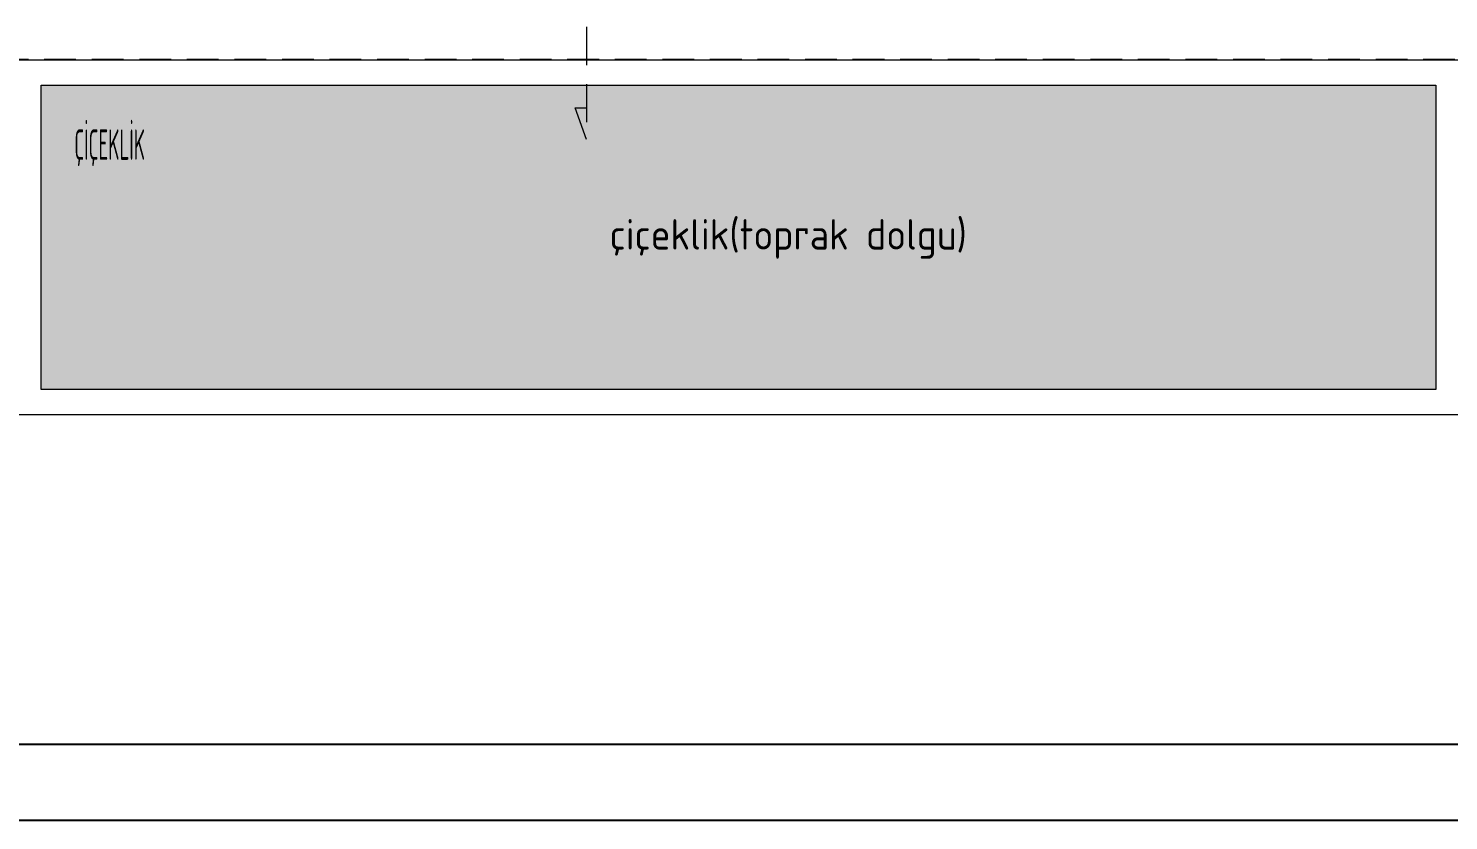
# Model space of a CAD drawing. Header units: centimetres. Extents: x 31 to 22766, y 238 to 3306.
# Drawn here: x 1532 to 2092, y 352 to 664 of the extents above; entities that cross this region are included whole.
import ezdxf
from ezdxf.xclip import XClip

# ---------------------------------------------------------------- set-up
doc = ezdxf.new("R2010")
doc.units = ezdxf.units.CM
doc.header["$XCLIPFRAME"] = 0
for name, pattern in [('ACAD_ISO07W100', [3, 0, -3]), ('DASHED', [0.75, 0.5, -0.25]), ('HIDDEN', [0.375, 0.25, -0.125])]:
    doc.linetypes.add(name, pattern=pattern)
for name, color, linetype, lineweight in [('GÖRÜNÜŞ', 8, 'Continuous', 5), ('M-HVAC-VRF DRENAJ HATTI', 6, 'DASHED', 5), ('MAHAL ADI', 8, 'Continuous', 0), ('YAZI1', 8, 'Continuous', 5)]:
    doc.layers.add(name, color=color, linetype=linetype, lineweight=lineweight)
doc.layers.add('izdüşüm', color=8, linetype='ACAD_ISO07W100')
doc.layers.add('kolon tarama', color=8, linetype='Continuous')
doc.styles.add('style1', font='GENISO.shx', dxfattribs={"height": 80})
doc.styles.add('YAZI', font='geniso.shx')

# ---------------------------------------------------------------- blocks, each defined once
blk = doc.blocks.new('G$CCD2FF134')
at = {"layer": 'M-HVAC-VRF DRENAJ HATTI', "ltscale": 30}
for p, q in [((-1954.99, -1089.58), (-1955, -1651.35)), ((-1954.99, -1651.39), (-1959.47, -1639.02)), ((-1959.47, -1639.02), (-1954.99, -1639.02))]:
    blk.add_line(p, q, dxfattribs=at)
at = {"layer": 'MAHAL ADI', "color": 1, "lineweight": -3, "style": 'YAZI', "width": 0.5}
blk.add_text('ÇİÇEKLİK', height=12, dxfattribs=at).set_placement((-2156.89, -1659.47, -58.4))

msp = doc.modelspace()

# ---------------------------------------------------------------- hatches: boundary and pattern name
at = {"layer": 'kolon tarama', "true_color": 0x2b7e26, "transparency": 33554559}
h = msp.add_hatch(dxfattribs=at)
h.set_pattern_fill('GRASS', color=97, scale=0.2)
h.set_pattern_definition([(90, (-34278.613, -4520.594), (-3.59210245, 3.59210245), [0.9525, -6.2317049]), (45, (-34278.613, -4520.594), (-3.59210245, 3.59210245), [0.9525, -4.1275]), (135, (-34278.613, -4520.594), (-3.59210245, -3.59210245), [0.9525, -4.1275])])
h.paths.add_polyline_path([(2087.03, 522.03), (1537.03, 522.03), (1537.03, 642.03), (2087.03, 642.03)])

# ---------------------------------------------------------------- linework, layer by layer
for points in [[(207.03, 2602.03), (4087.03, 2602.03), (4087.03, 352.03), (207.03, 352.03)], [(237.03, 2572.03), (4057.03, 2572.03), (4057.03, 382.03), (237.03, 382.03)]]:
    msp.add_lwpolyline(points, close=True)
at = {"layer": 'GÖRÜNÜŞ', "ltscale": 3}
for points in [[(2097.03, 512.03), (1527.03, 512.03), (1527.03, 652.03), (2097.03, 652.03)], [(2087.03, 522.03), (1537.03, 522.03), (1537.03, 642.03), (2087.03, 642.03)]]:
    msp.add_lwpolyline(points, close=True, dxfattribs=at)
at = {"layer": 'izdüşüm', "color": 251, "linetype": 'HIDDEN', "ltscale": 50}
msp.add_lwpolyline([(437.03, 2422.03), (3857.03, 2422.03), (3857.03, 652.03), (437.03, 652.03)], close=True, dxfattribs=at)

# ---------------------------------------------------------------- block references
ref = msp.add_blockref('G$CCD2FF134', (3707.03, 2272.03))
XClip(ref).set_block_clipping_path([(-3470.0000000001, -1889.9999999982), (349.9999999999, 300.0000000019)])

# ---------------------------------------------------------------- texts
at = {"layer": 'YAZI1', "insert": (1265.83, 589.18), "char_height": 12, "width": 1131.5727, "attachment_point": 1, "style": 'style1'}
msp.add_mtext('\\pxsm1,qc;çiçeklik(toprak dolgu)', dxfattribs=at)

doc.saveas('drawing.dxf')
